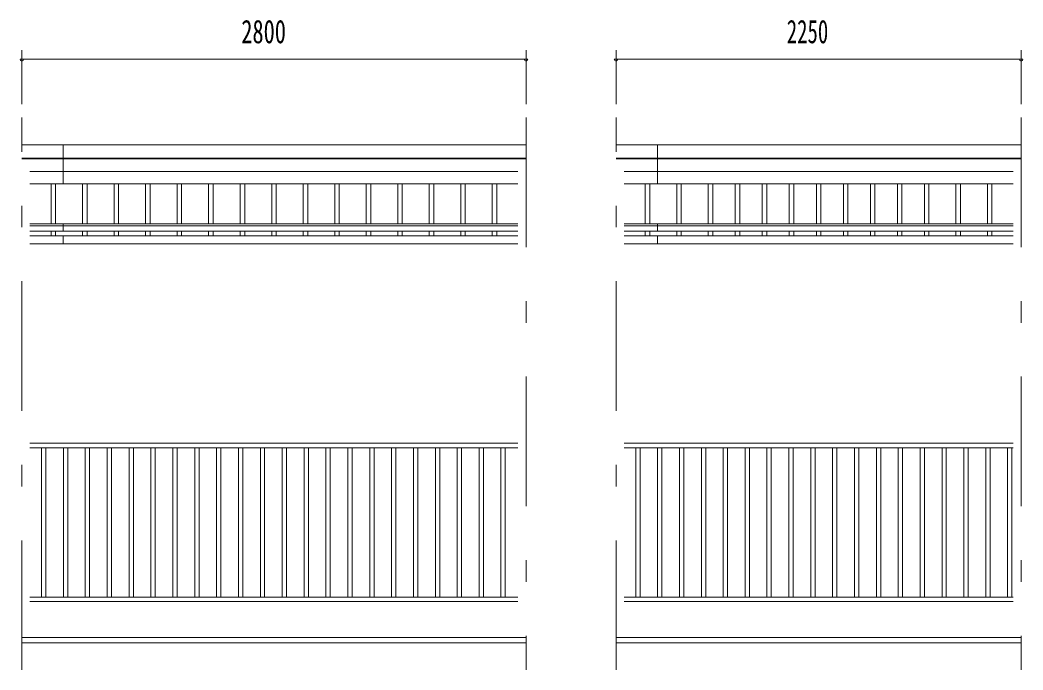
# Model space of a CAD drawing. Units: millimetres, scale not verified. Extents: x -26656 to 26658, y -10500 to 10500.
# Drawn here: x -15178 to -9608, y 1645 to 5257 of the extents above; entities that cross this region are included whole.
import ezdxf
from ezdxf.enums import TextEntityAlignment as Align

# ---------------------------------------------------------------- set-up
doc = ezdxf.new("R2010")
doc.units = ezdxf.units.MM
doc.header["$LTSCALE"] = 60
doc.linetypes.add('USER3', pattern=[24, 12, -5, 2, -5])
for name, color, linetype, lineweight in [('0-2_1-05BOLD', 7, 'Continuous', 18), ('0-3_1-25CENTER', 3, 'USER3', 18), ('0-4_1-45THIN', 4, 'Continuous', 18), ('0-5_1-55DIM', 3, 'Continuous', 18)]:
    doc.layers.add(name, color=color, linetype=linetype, lineweight=lineweight)
doc.styles.add('ＭＳ ゴシック', font='')
doc.styles.get('ＭＳ ゴシック').set_extended_font_data('MS Gothic')

msp = doc.modelspace()

# ---------------------------------------------------------------- linework, layer by layer
at = {"layer": '0-2_1-05BOLD'}
for p, q in [((-15168.49, 4563.67), (-12368.49, 4563.67)), ((-14938.49, 4345.48), (-14938.49, 4563.67)), ((-11868.49, 4563.67), (-9618.49, 4563.67)), ((-11638.49, 4345.48), (-11638.49, 4563.67)), ((-12368.49, 4488.53), (-15168.49, 4488.53)), ((-15168.49, 4484.45), (-12368.49, 4484.45)), ((-9618.49, 4488.53), (-11868.49, 4488.53)), ((-11868.49, 4484.45), (-9618.49, 4484.45)), ((-12413.04, 4414.97), (-15123.94, 4414.97)), ((-9663.04, 4414.97), (-11823.94, 4414.97)), ((-15123.94, 4345.48), (-12413.04, 4345.48)), ((-11823.94, 4345.48), (-9663.04, 4345.48)), ((-12413.04, 4123.86), (-15123.94, 4123.86)), ((-14938.49, 4123.86), (-14938.49, 4083.82)), ((-9663.04, 4123.86), (-11823.94, 4123.86)), ((-11638.49, 4083.82), (-11638.49, 4123.86)), ((-15123.94, 4113.43), (-12413.04, 4113.43)), ((-12413.04, 4083.82), (-15123.94, 4083.82)), ((-11823.94, 4113.43), (-9663.04, 4113.43)), ((-9663.04, 4083.82), (-11823.94, 4083.82)), ((-15123.94, 4057.49), (-12413.04, 4057.49)), ((-12413.04, 4012.49), (-15123.94, 4012.49)), ((-14938.49, 4057.49), (-14938.49, 4012.49)), ((-11823.94, 4057.49), (-9663.04, 4057.49)), ((-9663.04, 4012.49), (-11823.94, 4012.49)), ((-11638.49, 4012.49), (-11638.49, 4057.49)), ((-12413.03, 2904.67), (-15123.93, 2904.67)), ((-9663.04, 2904.67), (-11823.94, 2904.67)), ((-15123.93, 2879.67), (-12413.03, 2879.67)), ((-11823.94, 2879.67), (-9663.04, 2879.67)), ((-15123.93, 2049.67), (-12413.03, 2049.67)), ((-12413.03, 2024.67), (-15123.93, 2024.67)), ((-11823.94, 2049.67), (-9663.04, 2049.67)), ((-9663.04, 2024.67), (-11823.94, 2024.67)), ((-15168.49, 1824.67), (-12368.49, 1824.67)), ((-12368.49, 1794.67), (-15168.49, 1794.67)), ((-11868.49, 1824.67), (-9618.49, 1824.67)), ((-9618.49, 1794.67), (-11868.49, 1794.67))]:
    msp.add_line(p, q, dxfattribs=at)
at = {"layer": '0-3_1-25CENTER'}
for p, q in [((-15168.49, 1644.67), (-15168.49, 4714.67)), ((-12368.49, 4714.67), (-12368.49, 1644.67)), ((-11868.49, 1644.67), (-11868.49, 4714.67)), ((-9618.49, 4714.67), (-9618.49, 1644.67))]:
    msp.add_line(p, q, dxfattribs=at)
at = {"layer": '0-4_1-45THIN'}
for p, q in [((-15005.99, 4123.86), (-15005.99, 4345.48)), ((-14980.99, 4345.48), (-14980.99, 4123.86)), ((-14830.99, 4345.48), (-14830.99, 4123.86)), ((-14805.99, 4123.86), (-14805.99, 4345.48)), ((-14655.99, 4123.86), (-14655.99, 4345.48)), ((-14630.99, 4345.48), (-14630.99, 4123.86)), ((-14480.99, 4345.48), (-14480.99, 4123.86)), ((-14455.99, 4123.86), (-14455.99, 4345.48)), ((-14305.99, 4123.86), (-14305.99, 4345.48)), ((-14280.99, 4345.48), (-14280.99, 4123.86)), ((-14130.99, 4345.48), (-14130.99, 4123.86)), ((-14105.99, 4123.86), (-14105.99, 4345.48)), ((-13955.99, 4123.86), (-13955.99, 4345.48)), ((-13930.99, 4345.48), (-13930.99, 4123.86)), ((-13780.99, 4345.48), (-13780.99, 4123.86)), ((-13755.99, 4123.86), (-13755.99, 4345.48)), ((-13605.99, 4123.86), (-13605.99, 4345.48)), ((-13580.99, 4345.48), (-13580.99, 4123.86)), ((-13430.99, 4345.48), (-13430.99, 4123.86)), ((-13405.99, 4123.86), (-13405.99, 4345.48)), ((-13255.99, 4123.86), (-13255.99, 4345.48)), ((-13230.99, 4345.48), (-13230.99, 4123.86)), ((-13080.99, 4345.48), (-13080.99, 4123.86)), ((-13055.98, 4123.86), (-13055.98, 4345.48)), ((-12905.99, 4123.86), (-12905.99, 4345.48)), ((-12880.99, 4345.48), (-12880.99, 4123.86)), ((-12730.99, 4345.48), (-12730.99, 4123.86)), ((-12705.99, 4123.86), (-12705.99, 4345.48)), ((-12555.99, 4123.86), (-12555.99, 4345.48)), ((-12530.99, 4345.48), (-12530.99, 4123.86)), ((-11705.98, 4345.48), (-11705.98, 4123.86)), ((-11680.99, 4123.86), (-11680.99, 4345.48)), ((-11530.99, 4123.86), (-11530.99, 4345.48)), ((-11505.99, 4345.48), (-11505.99, 4123.86)), ((-11355.99, 4345.48), (-11355.99, 4123.86)), ((-11330.98, 4123.86), (-11330.98, 4345.48)), ((-11205.99, 4123.86), (-11205.99, 4345.48)), ((-11180.99, 4345.48), (-11180.99, 4123.86)), ((-11055.99, 4345.48), (-11055.99, 4123.86)), ((-11030.99, 4123.86), (-11030.99, 4345.48)), ((-10905.99, 4123.86), (-10905.99, 4345.48)), ((-10880.99, 4345.48), (-10880.99, 4123.86)), ((-10755.99, 4345.48), (-10755.99, 4123.86)), ((-10730.99, 4123.86), (-10730.99, 4345.48)), ((-10605.99, 4123.86), (-10605.99, 4345.48)), ((-10580.99, 4345.48), (-10580.99, 4123.86)), ((-10455.99, 4345.48), (-10455.99, 4123.86)), ((-10430.99, 4123.86), (-10430.99, 4345.48)), ((-10305.99, 4123.86), (-10305.99, 4345.48)), ((-10280.99, 4345.48), (-10280.99, 4123.86)), ((-10155.99, 4345.48), (-10155.99, 4123.86)), ((-10130.99, 4123.86), (-10130.99, 4345.48)), ((-9980.99, 4123.86), (-9980.99, 4345.48)), ((-9955.99, 4345.48), (-9955.99, 4123.86)), ((-9805.99, 4345.48), (-9805.99, 4123.86)), ((-9780.99, 4123.86), (-9780.99, 4345.48)), ((-15005.99, 4057.49), (-15005.99, 4083.82)), ((-14980.99, 4083.82), (-14980.99, 4057.49)), ((-14830.99, 4083.82), (-14830.99, 4057.49)), ((-14805.99, 4057.49), (-14805.99, 4083.82)), ((-14655.99, 4057.49), (-14655.99, 4083.82)), ((-14630.99, 4083.82), (-14630.99, 4057.49)), ((-14480.99, 4083.82), (-14480.99, 4057.49)), ((-14455.99, 4057.49), (-14455.99, 4083.82)), ((-14305.99, 4057.49), (-14305.99, 4083.82)), ((-14280.99, 4083.82), (-14280.99, 4057.49)), ((-14130.99, 4083.82), (-14130.99, 4057.49)), ((-14105.99, 4057.49), (-14105.99, 4083.82)), ((-13955.99, 4057.49), (-13955.99, 4083.82)), ((-13930.99, 4083.82), (-13930.99, 4057.49)), ((-13780.99, 4083.82), (-13780.99, 4057.49)), ((-13755.99, 4057.49), (-13755.99, 4083.82)), ((-13605.99, 4057.49), (-13605.99, 4083.82)), ((-13580.99, 4083.82), (-13580.99, 4057.49)), ((-13430.99, 4083.82), (-13430.99, 4057.49)), ((-13405.99, 4057.49), (-13405.99, 4083.82)), ((-13255.99, 4057.49), (-13255.99, 4083.82)), ((-13230.99, 4083.82), (-13230.99, 4057.49)), ((-13080.99, 4083.82), (-13080.99, 4057.49)), ((-13055.98, 4057.49), (-13055.98, 4083.82)), ((-12905.99, 4057.49), (-12905.99, 4083.82)), ((-12880.99, 4083.82), (-12880.99, 4057.49)), ((-12730.99, 4083.82), (-12730.99, 4057.49)), ((-12705.99, 4057.49), (-12705.99, 4083.82)), ((-12555.99, 4057.49), (-12555.99, 4083.82)), ((-12530.99, 4083.82), (-12530.99, 4057.49)), ((-11705.98, 4083.82), (-11705.99, 4057.49)), ((-11680.99, 4057.49), (-11680.99, 4083.82)), ((-11530.99, 4057.49), (-11530.99, 4083.82)), ((-11505.99, 4083.82), (-11505.99, 4057.49)), ((-11355.99, 4083.82), (-11355.99, 4057.49)), ((-11330.98, 4057.49), (-11330.98, 4083.82)), ((-11205.99, 4057.49), (-11205.99, 4083.82)), ((-11180.99, 4083.82), (-11180.99, 4057.49)), ((-11055.99, 4083.82), (-11055.99, 4057.49)), ((-11030.99, 4057.49), (-11030.99, 4083.82)), ((-10905.99, 4057.49), (-10905.99, 4083.82)), ((-10880.99, 4083.82), (-10880.99, 4057.49)), ((-10755.99, 4083.82), (-10755.99, 4057.49)), ((-10730.99, 4057.49), (-10730.99, 4083.82)), ((-10605.99, 4057.49), (-10605.99, 4083.82)), ((-10580.99, 4083.82), (-10580.99, 4057.49)), ((-10455.99, 4083.82), (-10455.99, 4057.49)), ((-10430.99, 4057.49), (-10430.99, 4083.82)), ((-10305.99, 4057.49), (-10305.99, 4083.82)), ((-10280.99, 4083.82), (-10280.99, 4057.49)), ((-10155.99, 4083.82), (-10155.99, 4057.49)), ((-10130.99, 4057.49), (-10130.99, 4083.82)), ((-9980.99, 4057.49), (-9980.99, 4083.82)), ((-9955.99, 4083.82), (-9955.99, 4057.49)), ((-9805.99, 4083.82), (-9805.99, 4057.49)), ((-9780.99, 4057.49), (-9780.99, 4083.82)), ((-15058.99, 2049.67), (-15058.99, 2879.67)), ((-15034.99, 2879.67), (-15034.99, 2049.67)), ((-14937.48, 2049.67), (-14937.48, 2879.67)), ((-14913.49, 2879.67), (-14913.49, 2049.67)), ((-14815.99, 2049.67), (-14815.99, 2879.67)), ((-14791.99, 2879.67), (-14791.99, 2049.67)), ((-14694.49, 2049.67), (-14694.49, 2879.67)), ((-14670.49, 2879.67), (-14670.49, 2049.67)), ((-14572.99, 2049.67), (-14572.99, 2879.67)), ((-14548.99, 2879.67), (-14548.99, 2049.67)), ((-14451.49, 2049.67), (-14451.49, 2879.67)), ((-14427.49, 2879.67), (-14427.49, 2049.67)), ((-14329.99, 2049.67), (-14329.99, 2879.67)), ((-14305.98, 2879.67), (-14305.98, 2049.67)), ((-14208.49, 2049.67), (-14208.49, 2879.67)), ((-14184.49, 2879.67), (-14184.49, 2049.67)), ((-14086.99, 2049.67), (-14086.99, 2879.67)), ((-14062.99, 2879.67), (-14062.99, 2049.67)), ((-13965.49, 2049.67), (-13965.49, 2879.67)), ((-13941.49, 2879.67), (-13941.49, 2049.67)), ((-13843.99, 2049.67), (-13843.99, 2879.67)), ((-13819.98, 2879.67), (-13819.98, 2049.67)), ((-13722.49, 2049.67), (-13722.49, 2879.67)), ((-13698.49, 2879.67), (-13698.49, 2049.67)), ((-13600.98, 2049.67), (-13600.98, 2879.67)), ((-13576.99, 2879.67), (-13576.99, 2049.67)), ((-13479.49, 2049.67), (-13479.49, 2879.67)), ((-13455.49, 2879.67), (-13455.49, 2049.67)), ((-13357.99, 2049.67), (-13357.99, 2879.67)), ((-13333.98, 2879.67), (-13333.98, 2049.67)), ((-13236.49, 2049.67), (-13236.49, 2879.67)), ((-13212.49, 2879.67), (-13212.49, 2049.67)), ((-13114.98, 2049.67), (-13114.98, 2879.67)), ((-13090.99, 2879.67), (-13090.99, 2049.67)), ((-12993.49, 2049.67), (-12993.49, 2879.67)), ((-12969.49, 2879.67), (-12969.49, 2049.67)), ((-12871.99, 2049.67), (-12871.99, 2879.67)), ((-12847.98, 2879.67), (-12847.98, 2049.67)), ((-12750.49, 2049.67), (-12750.49, 2879.67)), ((-12726.49, 2879.67), (-12726.49, 2049.67)), ((-12628.98, 2049.67), (-12628.98, 2879.67)), ((-12604.99, 2879.67), (-12604.99, 2049.67)), ((-12507.49, 2049.67), (-12507.49, 2879.67)), ((-12483.49, 2879.67), (-12483.49, 2049.67)), ((-11758.99, 2049.67), (-11758.99, 2879.67)), ((-11734.99, 2879.67), (-11734.99, 2049.67)), ((-11637.49, 2049.67), (-11637.49, 2879.67)), ((-11613.49, 2879.67), (-11613.49, 2049.67)), ((-11515.99, 2049.67), (-11515.99, 2879.67)), ((-11491.99, 2879.67), (-11491.99, 2049.67)), ((-11394.49, 2049.67), (-11394.49, 2879.67)), ((-11370.49, 2879.67), (-11370.49, 2049.67)), ((-11272.98, 2049.67), (-11272.98, 2879.67)), ((-11248.99, 2879.67), (-11248.99, 2049.67)), ((-11151.49, 2049.67), (-11151.49, 2879.67)), ((-11127.49, 2879.67), (-11127.49, 2049.67)), ((-11029.99, 2049.67), (-11029.99, 2879.67)), ((-11005.99, 2879.67), (-11005.99, 2049.67)), ((-10908.49, 2049.67), (-10908.49, 2879.67)), ((-10884.49, 2879.67), (-10884.49, 2049.67)), ((-10786.99, 2049.67), (-10786.99, 2879.67)), ((-10762.99, 2879.67), (-10762.99, 2049.67)), ((-10665.49, 2049.67), (-10665.49, 2879.67)), ((-10641.49, 2879.67), (-10641.49, 2049.67)), ((-10543.99, 2049.67), (-10543.99, 2879.67)), ((-10519.99, 2879.67), (-10519.99, 2049.67)), ((-10422.49, 2049.67), (-10422.49, 2879.67)), ((-10398.49, 2879.67), (-10398.49, 2049.67)), ((-10300.99, 2049.67), (-10300.99, 2879.67)), ((-10276.99, 2879.67), (-10276.99, 2049.67)), ((-10179.49, 2049.67), (-10179.49, 2879.67)), ((-10155.49, 2879.67), (-10155.49, 2049.67)), ((-10057.99, 2049.67), (-10057.99, 2879.67)), ((-10033.99, 2879.67), (-10033.99, 2049.67)), ((-9936.49, 2049.67), (-9936.49, 2879.67)), ((-9912.49, 2879.67), (-9912.49, 2049.67)), ((-9814.99, 2049.67), (-9814.99, 2879.67)), ((-9790.99, 2879.67), (-9790.99, 2049.67)), ((-9693.49, 2049.67), (-9693.49, 2879.67)), ((-9669.49, 2879.67), (-9669.49, 2049.67))]:
    msp.add_line(p, q, dxfattribs=at)
at = {"layer": '0-5_1-55DIM'}
for p, q in [((-15168.49, 4789.67), (-15168.49, 5088.67)), ((-12368.49, 5088.67), (-12368.49, 4789.67)), ((-11868.49, 4789.67), (-11868.49, 5088.67)), ((-9618.49, 5088.67), (-9618.49, 4789.67)), ((-15158.49, 5038.67), (-15178.49, 5038.67)), ((-15168.49, 5038.67), (-12368.49, 5038.67)), ((-15168.49, 5038.67), (-12368.49, 5038.67)), ((-12358.49, 5038.67), (-12378.49, 5038.67)), ((-11858.49, 5038.67), (-11878.49, 5038.67)), ((-11868.49, 5038.67), (-9618.49, 5038.67)), ((-11868.49, 5038.67), (-9618.49, 5038.67)), ((-9608.49, 5038.67), (-9628.49, 5038.67))]:
    msp.add_line(p, q, dxfattribs=at)
for centre in [(-15168.49, 5038.67), (-12368.49, 5038.67), (-11868.49, 5038.67), (-9618.49, 5038.67)]:
    msp.add_arc(centre, 10, 180, 0, dxfattribs=at)

# ---------------------------------------------------------------- texts
at = {"layer": '0-5_1-55DIM', "color": 7, "style": 'ＭＳ ゴシック'}
for s, width, p in [('2800', 0.7, (-13949.76, 5088.67)), ('2250', 0.65, (-10920.17, 5088.67))]:
    msp.add_text(s, height=130.2, dxfattribs=dict(at, width=width)).set_placement(p, align=Align.BOTTOM_LEFT)

doc.saveas('drawing.dxf')
